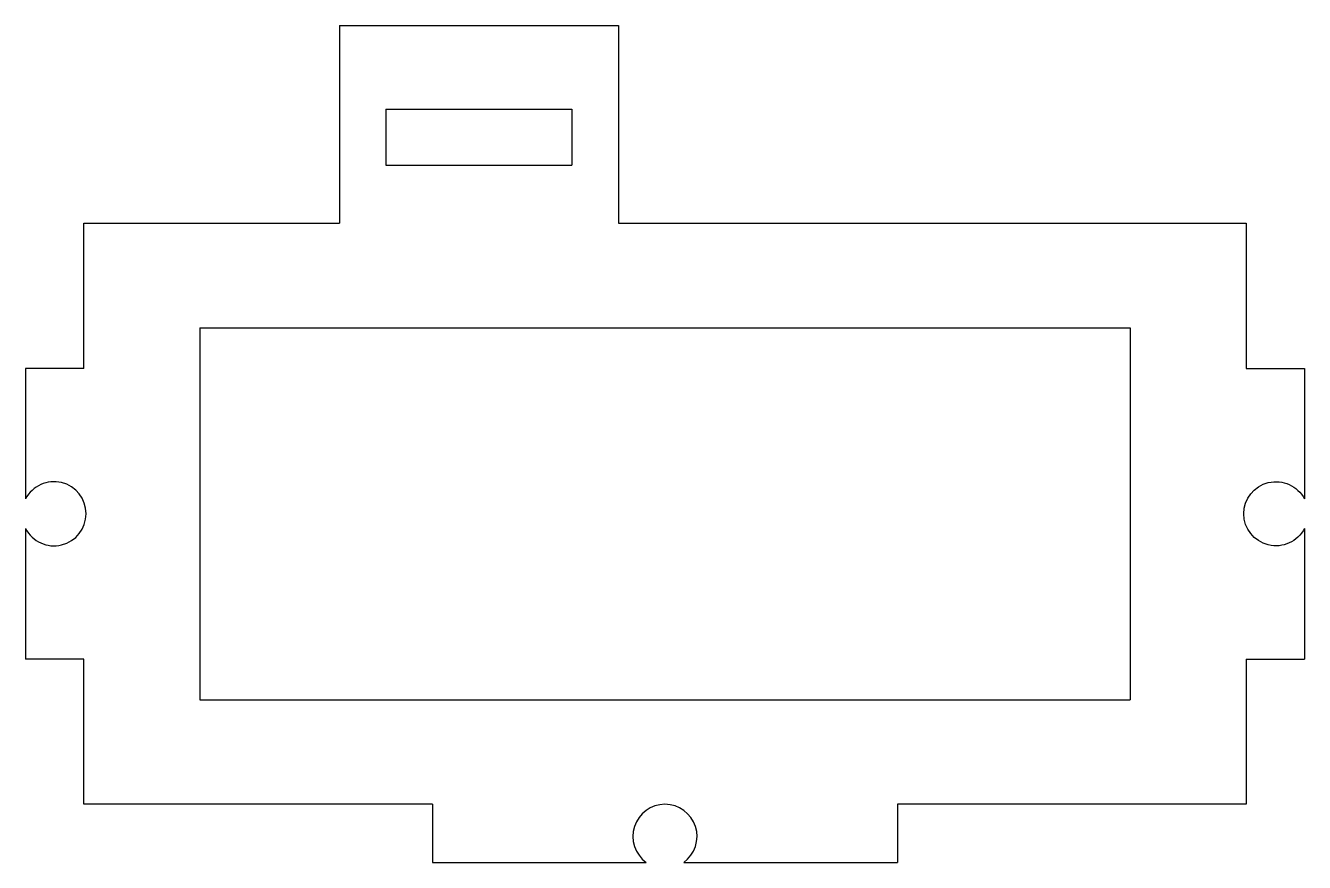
# Model space of a CAD drawing. Extents: x 5.01 to 7.76, y -8.33 to -6.53.
import ezdxf

# ---------------------------------------------------------------- set-up
doc = ezdxf.new("R2010")
doc.units = 0
doc.layers.add('VISIBLE', color=7, linetype='CONTINUOUS')

msp = doc.modelspace()

# ---------------------------------------------------------------- linework, layer by layer
at = {"layer": 'VISIBLE'}
for p, q in [((5.6809, -6.5261, 0.125), (6.2809, -6.5261, 0.125)), ((5.6809, -6.5261, 0.125), (5.6809, -6.9511, 0.125)), ((6.2809, -6.5261, 0.125), (6.2809, -6.9511, 0.125)), ((5.7809, -6.7061, 0.125), (5.7809, -6.8261, 0.125)), ((5.7809, -6.7061, 0.125), (6.1809, -6.7061, 0.125)), ((6.1809, -6.7061, 0.125), (6.1809, -6.8261, 0.125)), ((5.7809, -6.8261, 0.125), (6.1809, -6.8261, 0.125)), ((5.1309, -6.9511, 0.125), (5.6809, -6.9511, 0.125)), ((5.1309, -7.2636, 0.125), (5.1309, -6.9511, 0.125)), ((6.2809, -6.9511, 0.125), (7.6309, -6.9511, 0.125)), ((7.6309, -6.9511, 0.125), (7.6309, -7.2636, 0.125)), ((5.3809, -7.1761, 0.125), (5.3809, -7.9761, 0.125)), ((5.3809, -7.1761, 0.125), (7.3809, -7.1761, 0.125)), ((7.3809, -7.1761, 0.125), (7.3809, -7.9761, 0.125)), ((5.1309, -7.2636, 0.125), (5.0059, -7.2636, 0.125)), ((5.0059, -7.2636, 0.125), (5.0059, -7.5442, 0.125)), ((7.6309, -7.2636, 0.125), (7.7559, -7.2636, 0.125)), ((7.7559, -7.2636, 0.125), (7.7559, -7.5442, 0.125)), ((5.0059, -7.6079, 0.125), (5.0059, -7.8886, 0.125)), ((7.7559, -7.6079, 0.125), (7.7559, -7.8886, 0.125)), ((5.1309, -7.8886, 0.125), (5.0059, -7.8886, 0.125)), ((5.1309, -8.2011, 0.125), (5.1309, -7.8886, 0.125)), ((7.6309, -7.8886, 0.125), (7.6309, -8.2011, 0.125)), ((7.6309, -7.8886, 0.125), (7.7559, -7.8886, 0.125)), ((5.3809, -7.9761, 0.125), (7.3809, -7.9761, 0.125)), ((5.8809, -8.2011, 0.125), (5.1309, -8.2011, 0.125)), ((5.8809, -8.2011, 0.125), (5.8809, -8.3261, 0.125)), ((6.8809, -8.2011, 0.125), (6.8809, -8.3261, 0.125)), ((7.6309, -8.2011, 0.125), (6.8809, -8.2011, 0.125)), ((5.8809, -8.3261, 0.125), (6.3406, -8.3261, 0.125)), ((6.4212, -8.3261, 0.125), (6.8809, -8.3261, 0.125))]:
    msp.add_line(p, q, dxfattribs=at)
for centre, start, end in [((5.0671, -7.5761, 0.125), 207.5067, 152.4933), ((6.3809, -8.2701, 0.125), 305.748, 234.252)]:
    msp.add_arc(centre, 0.069, start, end, dxfattribs=at)
at = {"layer": 'VISIBLE', "extrusion": (0, 0, -1)}
msp.add_arc((-7.6947, -7.5761, -0.125), 0.069, 207.5067, 152.4933, dxfattribs=at)

doc.saveas('drawing.dxf')
